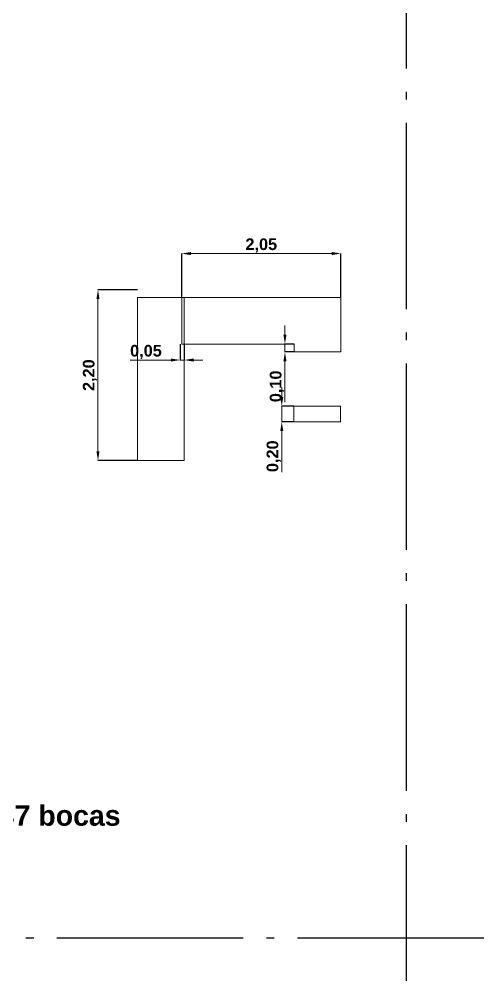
# Model space of a CAD drawing. Header units: millimetres. Extents: x 1554.2 to 1578.6, y 1479.6 to 1518.
# Drawn here: x 1572.35 to 1578.34, y 1487.87 to 1500.18 of the extents above; entities that cross this region are included whole.
import ezdxf

# ---------------------------------------------------------------- set-up
doc = ezdxf.new("R2010")
doc.units = ezdxf.units.MM
doc.linetypes.add('ACAD_ISO04W100', pattern=[30, 24, -3, 0, -3])
for name, color, linetype, lineweight in [('0.1', 50, 'Continuous', 0), ('cotas', 104, 'Continuous', 18), ('L.M.', 160, 'ACAD_ISO04W100', 30), ('nomenclatura', 41, 'Continuous', 18)]:
    doc.layers.add(name, color=color, linetype=linetype, lineweight=lineweight)
doc.styles.add('SANSSERIFBOLD', font='sasb____.pfb')
doc.styles.get("Standard").update_dxf_attribs({"font": 'ARIAL.TTF'})
doc.dimstyles.new('ISO-25', dxfattribs={"dimtxt": 2.5, "dimasz": 2.5, "dimexe": 1.25, "dimexo": 0.625, "dimtad": 1, "dimtxsty": 'Standard', "dimcen": 2.5, "dimadec": 0, "dimazin": 0, "dimtfac": 1, "dimtmove": 0, "dimatfit": 3, "dimfxl": 0, "dimarcsym": 0})

# ---------------------------------------------------------------- blocks, each defined once
blk = doc.blocks.new('*D54')
at = {"layer": 'cotas', "color": 0, "linetype": 'Continuous', "lineweight": -2}
for p, q in [((1574.448, 1496.595), (1574.448, 1497.161)), ((1576.498, 1496.595), (1576.498, 1497.161))]:
    blk.add_line(p, q, dxfattribs=at)
at = {"layer": 'cotas', "color": 0, "linetype": 'Continuous', "lineweight": 0}
blk.add_line((1574.568, 1497.161), (1576.378, 1497.161), dxfattribs=at)
at = {"layer": 'cotas', "color": 0, "linetype": 'Continuous'}
for points in [[(1574.568, 1497.181), (1574.568, 1497.141), (1574.448, 1497.161)], [(1576.378, 1497.181), (1576.378, 1497.141), (1576.498, 1497.161)]]:
    blk.add_solid(points, dxfattribs=at)
at = {"layer": 'Defpoints', "color": 0, "linetype": 'Continuous'}
for p in [(1576.498, 1497.161), (1574.448, 1496.595), (1576.498, 1496.595)]:
    blk.add_point(p, dxfattribs=at)
at = {"layer": 'cotas', "linetype": 'Continuous', "insert": (1575.473, 1497.264), "char_height": 0.15, "attachment_point": 5, "style": 'SANSSERIFBOLD'}
blk.add_mtext('2,05', dxfattribs=at)
blk = doc.blocks.new('*D55')
at = {"layer": 'cotas', "color": 0, "linetype": 'Continuous', "lineweight": 0}
for p, q in [((1575.778, 1496.115), (1575.778, 1496.235)), ((1575.778, 1495.995), (1575.778, 1495.895)), ((1575.778, 1495.775), (1575.778, 1495.248))]:
    blk.add_line(p, q, dxfattribs=at)
at = {"layer": 'cotas', "color": 0, "linetype": 'Continuous', "lineweight": -2}
for p, q in [((1575.898, 1495.995), (1575.778, 1495.995)), ((1575.898, 1495.895), (1575.778, 1495.895))]:
    blk.add_line(p, q, dxfattribs=at)
at = {"layer": 'cotas', "color": 0, "linetype": 'Continuous'}
for points in [[(1575.758, 1496.115), (1575.798, 1496.115), (1575.778, 1495.995)], [(1575.758, 1495.775), (1575.798, 1495.775), (1575.778, 1495.895)]]:
    blk.add_solid(points, dxfattribs=at)
at = {"layer": 'Defpoints', "color": 0, "linetype": 'Continuous'}
for p in [(1575.778, 1495.895), (1575.898, 1495.995), (1575.898, 1495.895)]:
    blk.add_point(p, dxfattribs=at)
at = {"layer": 'cotas', "linetype": 'Continuous', "insert": (1575.675, 1495.451), "char_height": 0.15, "attachment_point": 5, "rotation": 90, "style": 'SANSSERIFBOLD'}
blk.add_mtext('0,10', dxfattribs=at)
blk = doc.blocks.new('*D56')
at = {"layer": 'cotas', "color": 0, "linetype": 'Continuous', "lineweight": -2}
for p, q in [((1574.43, 1495.995), (1574.43, 1495.79)), ((1574.48, 1495.995), (1574.48, 1495.79))]:
    blk.add_line(p, q, dxfattribs=at)
at = {"layer": 'cotas', "color": 0, "linetype": 'Continuous', "lineweight": 0}
for p, q in [((1574.31, 1495.79), (1573.783, 1495.79)), ((1574.48, 1495.79), (1574.43, 1495.79)), ((1574.6, 1495.79), (1574.72, 1495.79))]:
    blk.add_line(p, q, dxfattribs=at)
at = {"layer": 'cotas', "color": 0, "linetype": 'Continuous'}
for points in [[(1574.31, 1495.81), (1574.31, 1495.77), (1574.43, 1495.79)], [(1574.6, 1495.81), (1574.6, 1495.77), (1574.48, 1495.79)]]:
    blk.add_solid(points, dxfattribs=at)
at = {"layer": 'Defpoints', "color": 0, "linetype": 'Continuous'}
for p in [(1574.43, 1495.995), (1574.48, 1495.995), (1574.43, 1495.79)]:
    blk.add_point(p, dxfattribs=at)
at = {"layer": 'cotas', "linetype": 'Continuous', "insert": (1573.987, 1495.893), "char_height": 0.15, "attachment_point": 5, "style": 'SANSSERIFBOLD'}
blk.add_mtext('0,05', dxfattribs=at)
blk = doc.blocks.new('*D57')
at = {"layer": 'cotas', "color": 0, "linetype": 'Continuous', "lineweight": -2}
for p, q in [((1573.88, 1496.695), (1573.369, 1496.695)), ((1573.88, 1494.495), (1573.369, 1494.495))]:
    blk.add_line(p, q, dxfattribs=at)
at = {"layer": 'cotas', "color": 0, "linetype": 'Continuous', "lineweight": 0}
blk.add_line((1573.369, 1494.615), (1573.369, 1496.575), dxfattribs=at)
at = {"layer": 'cotas', "color": 0, "linetype": 'Continuous'}
for points in [[(1573.349, 1496.575), (1573.389, 1496.575), (1573.369, 1496.695)], [(1573.349, 1494.615), (1573.389, 1494.615), (1573.369, 1494.495)]]:
    blk.add_solid(points, dxfattribs=at)
at = {"layer": 'Defpoints', "color": 0, "linetype": 'Continuous'}
for p in [(1573.369, 1496.695), (1573.88, 1496.695), (1573.88, 1494.495)]:
    blk.add_point(p, dxfattribs=at)
at = {"layer": 'cotas', "linetype": 'Continuous', "insert": (1573.266, 1495.595), "char_height": 0.15, "attachment_point": 5, "rotation": 90, "style": 'SANSSERIFBOLD'}
blk.add_mtext('2,20', dxfattribs=at)
blk = doc.blocks.new('*D58')
at = {"layer": 'cotas', "color": 0, "linetype": 'Continuous', "lineweight": 0}
for p, q in [((1575.737, 1495.315), (1575.737, 1495.435)), ((1575.737, 1495.195), (1575.737, 1494.995)), ((1575.737, 1494.875), (1575.737, 1494.348))]:
    blk.add_line(p, q, dxfattribs=at)
at = {"layer": 'cotas', "color": 0, "linetype": 'Continuous', "lineweight": -2}
for p, q in [((1575.893, 1495.195), (1575.737, 1495.195)), ((1575.893, 1494.995), (1575.737, 1494.995))]:
    blk.add_line(p, q, dxfattribs=at)
at = {"layer": 'cotas', "color": 0, "linetype": 'Continuous'}
for points in [[(1575.717, 1495.315), (1575.757, 1495.315), (1575.737, 1495.195)], [(1575.717, 1494.875), (1575.757, 1494.875), (1575.737, 1494.995)]]:
    blk.add_solid(points, dxfattribs=at)
at = {"layer": 'Defpoints', "color": 0, "linetype": 'Continuous'}
for p in [(1575.893, 1495.195), (1575.737, 1494.995), (1575.893, 1494.995)]:
    blk.add_point(p, dxfattribs=at)
at = {"layer": 'cotas', "linetype": 'Continuous', "insert": (1575.634, 1494.551), "char_height": 0.15, "attachment_point": 5, "rotation": 90, "style": 'SANSSERIFBOLD'}
blk.add_mtext('0,20', dxfattribs=at)

msp = doc.modelspace()

# ---------------------------------------------------------------- linework, layer by layer
at = {"layer": '0.1'}
for points in [[(1573.88, 1496.595), (1574.48, 1496.595), (1574.48, 1494.495), (1573.88, 1494.495)], [(1575.898, 1495.995), (1575.898, 1495.895), (1576.498, 1495.895), (1576.498, 1495.995), (1576.498, 1496.595), (1574.448, 1496.595), (1574.448, 1495.995), (1575.898, 1495.995), (1575.898, 1495.895)], [(1575.893, 1495.195), (1575.893, 1494.995), (1576.493, 1494.995), (1576.493, 1495.194), (1575.893, 1495.195)]]:
    msp.add_lwpolyline(points, close=True, dxfattribs=at)
at = {"layer": 'L.M.', "ltscale": 0.1}
msp.add_line((1577.341, 1514.345), (1577.341, 1482.345), dxfattribs=at)
at = {"layer": 'L.M.', "color": 253, "ltscale": 0.1}
msp.add_line((1578.341, 1488.345), (1556.341, 1488.345), dxfattribs=at)

# ---------------------------------------------------------------- texts
at = {"layer": 'nomenclatura', "linetype": 'Continuous', "style": 'SANSSERIFBOLD'}
msp.add_text('37 bocas', height=0.2625, dxfattribs=at).set_placement((1572.091, 1489.794))

# ---------------------------------------------------------------- dimensions: what is measured, and where the dimension line sits
at = {"layer": 'cotas', "linetype": 'Continuous'}
for base, p1, p2, picture, middle in [((1576.498, 1497.161), (1574.448, 1496.595), (1576.498, 1496.595), '*D54', (1575.473, 1497.264)), ((1574.43, 1495.79), (1574.48, 1495.995), (1574.43, 1495.995), '*D56', (1573.987, 1495.893))]:
    dim = msp.add_linear_dim(base=base, p1=p1, p2=p2, dimstyle='ISO-25', override={"dimtxt": 0.15, "dimasz": 0.12, "dimexe": 0, "dimexo": 0, "dimgap": 0.01, "dimzin": 0, "dimtxsty": 'SANSSERIFBOLD', "dimclrt": 256, "dimlwd": 0}, dxfattribs=at)
    dim.commit()
    dim.dimension.update_dxf_attribs({"geometry": picture, "text_midpoint": middle})
for base, p1, p2, picture, middle in [((1573.369, 1496.695), (1573.88, 1494.495), (1573.88, 1496.695), '*D57', (1573.266, 1495.595)), ((1575.778, 1495.895), (1575.898, 1495.995), (1575.898, 1495.895), '*D55', (1575.675, 1495.451)), ((1575.737, 1494.995), (1575.893, 1495.195), (1575.893, 1494.995), '*D58', (1575.634, 1494.551))]:
    dim = msp.add_linear_dim(base=base, p1=p1, p2=p2, angle=90, dimstyle='ISO-25', override={"dimtxt": 0.15, "dimasz": 0.12, "dimexe": 0, "dimexo": 0, "dimgap": 0.01, "dimzin": 0, "dimtxsty": 'SANSSERIFBOLD', "dimclrt": 256, "dimlwd": 0}, dxfattribs=at)
    dim.commit()
    dim.dimension.update_dxf_attribs({"geometry": picture, "text_midpoint": middle})

doc.saveas('drawing.dxf')
